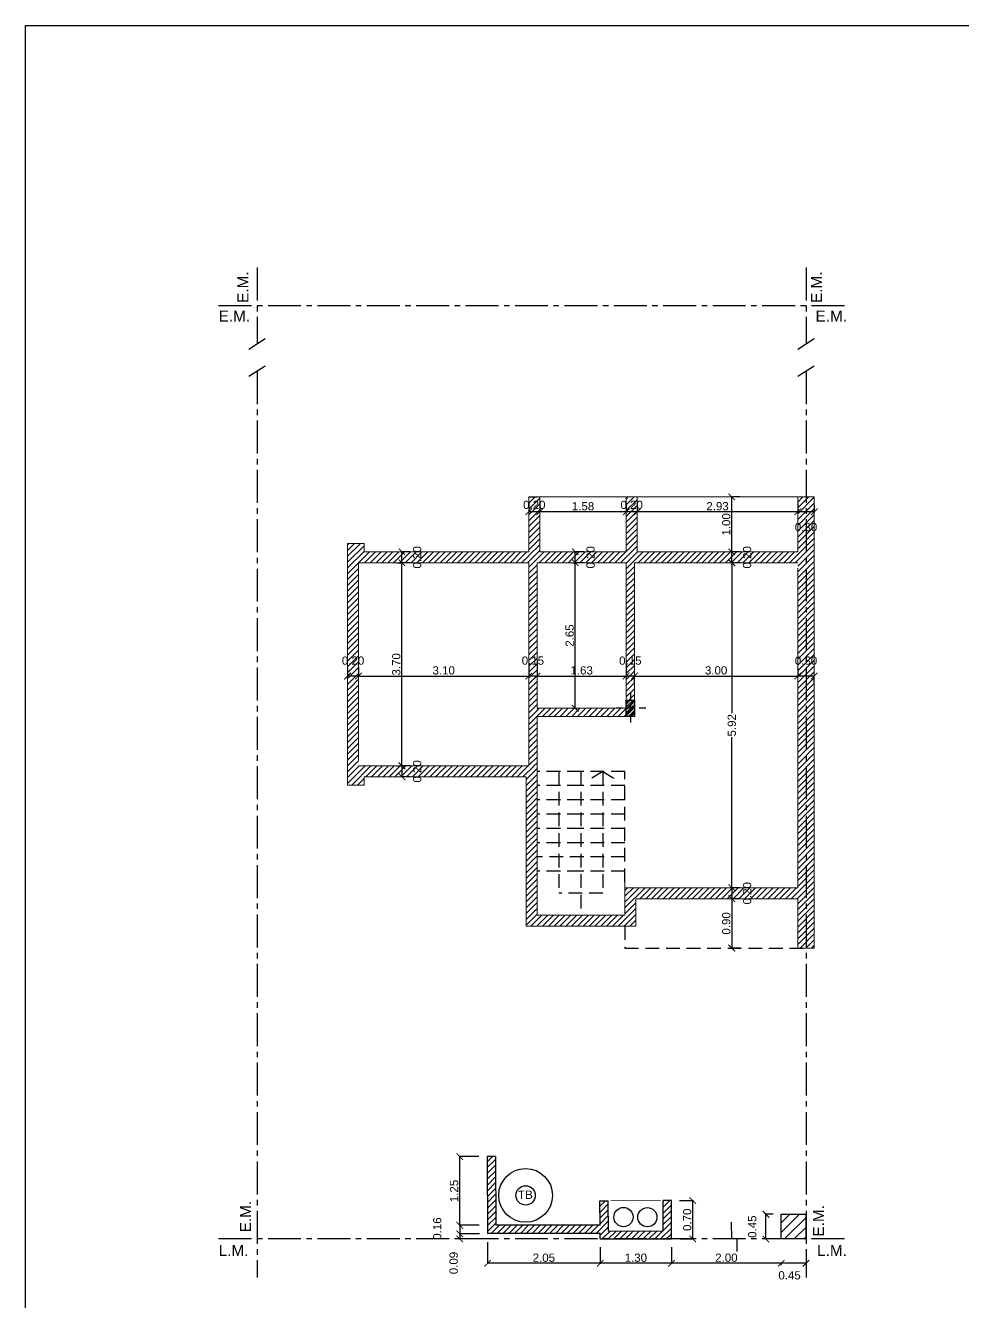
# Model space of a CAD drawing. Header units: millimetres. Extents: x 141 to 475, y -20 to 129.
# Drawn here: x 322.29 to 339.36, y 7.73 to 30.98 of the extents above; entities that cross this region are included whole.
import ezdxf

# ---------------------------------------------------------------- set-up
doc = ezdxf.new("R2010")
doc.units = ezdxf.units.MM
doc.header["$LTSCALE"] = 0.1
doc.header["$MEASUREMENT"] = 0
doc.header["$PDMODE"] = 3
doc.header["$PDSIZE"] = 0.1
for name, pattern in [('ACAD_ISO04W100', [30, 24, -3, 0, -3]), ('ACAD_ISO10W100', [18, 12, -3, 0, -3]), ('RAYITAS', [0.375, 0.25, -0.125]), ('TRAZOS2', [0.375, 0.25, -0.125])]:
    doc.linetypes.add(name, pattern=pattern)
doc.layers.get('DEFPOINTS').update_dxf_attribs({"color": 1})
doc.layers.add('17.Sombras', color=8, linetype='Continuous', lineweight=5)
doc.layers.add('CONT_MURO', color=3, linetype='Continuous', lineweight=0)
for name, color, linetype in [('CONT_COLU', 5, 'Continuous'), ('Cotas', 1, 'Continuous'), ('EJE_COLUM', 4, 'Continuous'), ('EJES', 6, 'Continuous'), ('ELMER', 2, 'Continuous'), ('HATCH', 10, 'Continuous'), ('MURO', 2, 'Continuous'), ('Muros', 7, 'Continuous'), ('muros-pta', 4, 'Continuous'), ('SOMB_COLUM', 1, 'Continuous'), ('Textos', 7, 'Continuous')]:
    doc.layers.add(name, color=color, linetype=linetype)
doc.styles.add('Arial20', font='arial.ttf', dxfattribs={"height": 0.2})
doc.styles.add('Diego', font='arial.ttf')
doc.styles.get("Standard").update_dxf_attribs({"font": 'arial.ttf'})
doc.dimstyles.new('COTA-1-100', dxfattribs={"dimtxt": 0.2, "dimasz": 0.12, "dimexe": 0.012, "dimexo": 0.15, "dimgap": 0.025, "dimtad": 1, "dimzin": 0, "dimdsep": 46, "dimtxsty": 'Arial20', "dimblk1": 'ARCHTICK', "dimblk2": 'ARCHTICK', "dimsah": 1, "dimcen": 0.09, "dimclrd": 256, "dimclre": 256, "dimclrt": 256, "dimazin": 0, "dimtfac": 1, "dimtofl": 0, "dimtmove": 2, "dimatfit": 3, "dimldrblk": 'ARCHTICK', "dimfxl": 1, "dimtolj": 1, "dimtzin": 0, "dimarcsym": 0})

# ---------------------------------------------------------------- blocks, each defined once
blk = doc.blocks.new('_ARCHTICK')
at = {"color": 0, "linetype": 'ByBlock', "const_width": 0.15}
blk.add_lwpolyline([(-0.5, -0.5), (0.5, 0.5)], dxfattribs=at)
blk = doc.blocks.new('*D36')
at = {"layer": 'Cotas', "lineweight": -2, "transparency": 16777216}
for p, q in [((336.509, 8.664), (336.509, 8.417)), ((336.509, 8.429), (336.059, 8.429)), ((336.059, 8.394), (336.059, 8.417))]:
    blk.add_line(p, q, dxfattribs=at)
at = {"layer": 'DEFPOINTS', "color": 0, "transparency": 16777216}
for p in [(336.509, 8.814), (336.059, 8.544), (336.059, 8.429)]:
    blk.add_point(p, dxfattribs=at)
at = {"layer": 'Cotas', "lineweight": -2, "transparency": 16777216, "xscale": 0.12, "yscale": 0.12, "zscale": 0.12, "rotation": 180}
blk.add_blockref('_ARCHTICK', (336.059, 8.429), dxfattribs=at)
at = {"layer": 'Cotas', "lineweight": -2, "transparency": 16777216, "xscale": 0.12, "yscale": 0.12, "zscale": 0.12}
blk.add_blockref('_ARCHTICK', (336.509, 8.429), dxfattribs=at)
at = {"layer": 'Cotas', "color": 2, "transparency": 16777216, "insert": (336.209, 8.209), "char_height": 0.15, "attachment_point": 5}
blk.add_mtext('\\A1;0.45', dxfattribs=at)
blk = doc.blocks.new('*D37')
at = {"layer": 'Cotas', "lineweight": -2, "transparency": 16777216}
for p, q in [((334.059, 8.722), (334.059, 8.417)), ((336.059, 8.429), (334.059, 8.429)), ((336.059, 8.394), (336.059, 8.417))]:
    blk.add_line(p, q, dxfattribs=at)
at = {"layer": 'DEFPOINTS', "color": 0, "transparency": 16777216}
for p in [(334.059, 8.872), (334.059, 8.429), (336.059, 8.544)]:
    blk.add_point(p, dxfattribs=at)
at = {"layer": 'Cotas', "lineweight": -2, "transparency": 16777216, "xscale": 0.12, "yscale": 0.12, "zscale": 0.12, "rotation": 180}
blk.add_blockref('_ARCHTICK', (334.059, 8.429), dxfattribs=at)
at = {"layer": 'Cotas', "lineweight": -2, "transparency": 16777216, "xscale": 0.12, "yscale": 0.12, "zscale": 0.12}
blk.add_blockref('_ARCHTICK', (336.059, 8.429), dxfattribs=at)
at = {"layer": 'Cotas', "color": 2, "transparency": 16777216, "insert": (335.059, 8.53), "char_height": 0.15, "attachment_point": 5}
blk.add_mtext('\\A1;2.00', dxfattribs=at)
blk = doc.blocks.new('*D44')
at = {"layer": 'Cotas', "lineweight": -2, "transparency": 16777216}
for p, q in [((335.909, 9.322), (335.767, 9.322)), ((335.779, 8.872), (335.779, 9.322)), ((335.909, 8.872), (335.767, 8.872))]:
    blk.add_line(p, q, dxfattribs=at)
at = {"layer": 'DEFPOINTS', "color": 0, "transparency": 16777216}
for p in [(335.779, 9.322), (336.059, 9.322), (336.059, 8.872)]:
    blk.add_point(p, dxfattribs=at)
at = {"layer": 'Cotas', "lineweight": -2, "transparency": 16777216, "xscale": 0.12, "yscale": 0.12, "zscale": 0.12}
for p, rotation in [((335.779, 9.322), 90), ((335.779, 8.872), 270)]:
    blk.add_blockref('_ARCHTICK', p, dxfattribs=dict(at, rotation=rotation))
at = {"layer": 'Cotas', "color": 2, "transparency": 16777216, "insert": (335.53, 9.097), "char_height": 0.15, "attachment_point": 5, "rotation": 90}
blk.add_mtext('\\A1;0.45', dxfattribs=at)
blk = doc.blocks.new('*D38')
at = {"layer": 'Cotas', "lineweight": -2, "transparency": 16777216}
for p, q in [((330.552, 10.372), (330.189, 10.372)), ((330.201, 9.121), (330.201, 10.372)), ((330.558, 9.121), (330.189, 9.121))]:
    blk.add_line(p, q, dxfattribs=at)
at = {"layer": 'DEFPOINTS', "color": 0, "transparency": 16777216}
for p in [(330.201, 10.372), (330.702, 10.372), (330.708, 9.121)]:
    blk.add_point(p, dxfattribs=at)
at = {"layer": 'Cotas', "lineweight": -2, "transparency": 16777216, "xscale": 0.12, "yscale": 0.12, "zscale": 0.12}
for p, rotation in [((330.201, 10.372), 90), ((330.201, 9.121), 270)]:
    blk.add_blockref('_ARCHTICK', p, dxfattribs=dict(at, rotation=rotation))
at = {"layer": 'Cotas', "color": 2, "transparency": 16777216, "insert": (330.099, 9.747), "char_height": 0.15, "attachment_point": 5, "rotation": 90}
blk.add_mtext('\\A1;1.25', dxfattribs=at)
blk = doc.blocks.new('*D33')
at = {"layer": 'Cotas', "lineweight": -2, "transparency": 16777216}
for p, q in [((335.309, 21.192), (335.145, 21.192)), ((335.157, 21.192), (335.157, 18.451)), ((335.157, 15.272), (335.157, 18.013)), ((335.28, 15.272), (335.145, 15.272))]:
    blk.add_line(p, q, dxfattribs=at)
at = {"layer": 'DEFPOINTS', "color": 0, "transparency": 16777216}
for p in [(335.459, 21.192), (335.157, 15.272), (335.43, 15.272)]:
    blk.add_point(p, dxfattribs=at)
at = {"layer": 'Cotas', "lineweight": -2, "transparency": 16777216, "xscale": 0.12, "yscale": 0.12, "zscale": 0.12}
for p, rotation in [((335.157, 21.192), 90), ((335.157, 15.272), 270)]:
    blk.add_blockref('_ARCHTICK', p, dxfattribs=dict(at, rotation=rotation))
at = {"layer": 'Cotas', "color": 2, "transparency": 16777216, "insert": (335.157, 18.232), "char_height": 0.15, "attachment_point": 5, "rotation": 90}
blk.add_mtext('\\A1;5.92', dxfattribs=at)
blk = doc.blocks.new('*D34')
at = {"layer": 'Cotas', "lineweight": -2, "transparency": 16777216}
for p, q in [((333.384, 19.135), (333.384, 19.117)), ((333.384, 19.129), (336.359, 19.129)), ((336.359, 19.104), (336.359, 19.117))]:
    blk.add_line(p, q, dxfattribs=at)
at = {"layer": 'DEFPOINTS', "color": 0, "transparency": 16777216}
for p in [(333.384, 19.285), (336.359, 19.254), (336.359, 19.129)]:
    blk.add_point(p, dxfattribs=at)
at = {"layer": 'Cotas', "lineweight": -2, "transparency": 16777216, "xscale": 0.12, "yscale": 0.12, "zscale": 0.12, "rotation": 180}
blk.add_blockref('_ARCHTICK', (333.384, 19.129), dxfattribs=at)
at = {"layer": 'Cotas', "lineweight": -2, "transparency": 16777216, "xscale": 0.12, "yscale": 0.12, "zscale": 0.12}
blk.add_blockref('_ARCHTICK', (336.359, 19.129), dxfattribs=at)
at = {"layer": 'Cotas', "color": 2, "transparency": 16777216, "insert": (334.872, 19.231), "char_height": 0.15, "attachment_point": 5}
blk.add_mtext('\\A1;3.00', dxfattribs=at)
blk = doc.blocks.new('*D35')
at = {"layer": 'Cotas', "lineweight": -2, "transparency": 16777216}
for p, q in [((331.459, 19.361), (331.459, 19.117)), ((328.359, 19.292), (328.359, 19.117)), ((328.359, 19.129), (331.459, 19.129))]:
    blk.add_line(p, q, dxfattribs=at)
at = {"layer": 'DEFPOINTS', "color": 0, "transparency": 16777216}
for p in [(328.359, 19.442), (331.459, 19.511), (331.459, 19.129)]:
    blk.add_point(p, dxfattribs=at)
at = {"layer": 'Cotas', "lineweight": -2, "transparency": 16777216, "xscale": 0.12, "yscale": 0.12, "zscale": 0.12, "rotation": 180}
blk.add_blockref('_ARCHTICK', (328.359, 19.129), dxfattribs=at)
at = {"layer": 'Cotas', "lineweight": -2, "transparency": 16777216, "xscale": 0.12, "yscale": 0.12, "zscale": 0.12}
blk.add_blockref('_ARCHTICK', (331.459, 19.129), dxfattribs=at)
at = {"layer": 'Cotas', "color": 2, "transparency": 16777216, "insert": (329.909, 19.231), "char_height": 0.15, "attachment_point": 5}
blk.add_mtext('\\A1;3.10', dxfattribs=at)
blk = doc.blocks.new('*D45')
at = {"layer": 'Cotas', "lineweight": -2, "transparency": 16777216}
for p, q in [((332.759, 8.722), (332.759, 8.417)), ((334.059, 8.722), (334.059, 8.417)), ((334.059, 8.429), (332.759, 8.429))]:
    blk.add_line(p, q, dxfattribs=at)
at = {"layer": 'DEFPOINTS', "color": 0, "transparency": 16777216}
for p in [(332.759, 8.872), (334.059, 8.872), (332.759, 8.429)]:
    blk.add_point(p, dxfattribs=at)
at = {"layer": 'Cotas', "lineweight": -2, "transparency": 16777216, "xscale": 0.12, "yscale": 0.12, "zscale": 0.12, "rotation": 180}
blk.add_blockref('_ARCHTICK', (332.759, 8.429), dxfattribs=at)
at = {"layer": 'Cotas', "lineweight": -2, "transparency": 16777216, "xscale": 0.12, "yscale": 0.12, "zscale": 0.12}
blk.add_blockref('_ARCHTICK', (334.059, 8.429), dxfattribs=at)
at = {"layer": 'Cotas', "color": 2, "transparency": 16777216, "insert": (333.409, 8.53), "char_height": 0.15, "attachment_point": 5}
blk.add_mtext('\\A1;1.30', dxfattribs=at)
blk = doc.blocks.new('*D46')
at = {"layer": 'Cotas', "lineweight": -2, "transparency": 16777216}
for p, q in [((330.709, 8.813), (330.709, 8.417)), ((332.759, 8.722), (332.759, 8.417)), ((332.759, 8.429), (330.709, 8.429))]:
    blk.add_line(p, q, dxfattribs=at)
at = {"layer": 'DEFPOINTS', "color": 0, "transparency": 16777216}
for p in [(330.709, 8.963), (332.759, 8.872), (330.709, 8.429)]:
    blk.add_point(p, dxfattribs=at)
at = {"layer": 'Cotas', "lineweight": -2, "transparency": 16777216, "xscale": 0.12, "yscale": 0.12, "zscale": 0.12, "rotation": 180}
blk.add_blockref('_ARCHTICK', (330.709, 8.429), dxfattribs=at)
at = {"layer": 'Cotas', "lineweight": -2, "transparency": 16777216, "xscale": 0.12, "yscale": 0.12, "zscale": 0.12}
blk.add_blockref('_ARCHTICK', (332.759, 8.429), dxfattribs=at)
at = {"layer": 'Cotas', "color": 2, "transparency": 16777216, "insert": (331.734, 8.53), "char_height": 0.15, "attachment_point": 5}
blk.add_mtext('\\A1;2.05', dxfattribs=at)
blk = doc.blocks.new('*D47')
at = {"layer": 'Cotas', "lineweight": -2, "transparency": 16777216}
for p, q in [((334.206, 9.572), (334.458, 9.572)), ((334.446, 8.872), (334.446, 9.572)), ((334.209, 8.872), (334.458, 8.872))]:
    blk.add_line(p, q, dxfattribs=at)
at = {"layer": 'DEFPOINTS', "color": 0, "transparency": 16777216}
for p in [(334.056, 9.572), (334.446, 9.572), (334.059, 8.872)]:
    blk.add_point(p, dxfattribs=at)
at = {"layer": 'Cotas', "lineweight": -2, "transparency": 16777216, "xscale": 0.12, "yscale": 0.12, "zscale": 0.12}
for p, rotation in [((334.446, 9.572), 90), ((334.446, 8.872), 270)]:
    blk.add_blockref('_ARCHTICK', p, dxfattribs=dict(at, rotation=rotation))
at = {"layer": 'Cotas', "color": 2, "transparency": 16777216, "insert": (334.345, 9.222), "char_height": 0.15, "attachment_point": 5, "rotation": 90}
blk.add_mtext('\\A1;0.70', dxfattribs=at)
blk = doc.blocks.new('*D48')
at = {"layer": 'Cotas', "lineweight": -2, "transparency": 16777216}
for p, q in [((330.558, 9.121), (330.189, 9.121)), ((330.201, 9.121), (330.201, 8.963)), ((330.559, 8.963), (330.189, 8.963))]:
    blk.add_line(p, q, dxfattribs=at)
at = {"layer": 'DEFPOINTS', "color": 0, "transparency": 16777216}
for p in [(330.708, 9.121), (330.201, 8.963), (330.709, 8.963)]:
    blk.add_point(p, dxfattribs=at)
at = {"layer": 'Cotas', "lineweight": -2, "transparency": 16777216, "xscale": 0.12, "yscale": 0.12, "zscale": 0.12}
for p, rotation in [((330.201, 9.121), 90), ((330.201, 8.963), 270)]:
    blk.add_blockref('_ARCHTICK', p, dxfattribs=dict(at, rotation=rotation))
at = {"layer": 'Cotas', "color": 2, "transparency": 16777216, "insert": (329.792, 9.062), "char_height": 0.15, "attachment_point": 5, "rotation": 90}
blk.add_mtext('\\A1;0.16', dxfattribs=at)
blk = doc.blocks.new('*D49')
at = {"layer": 'Cotas', "lineweight": -2, "transparency": 16777216}
for p, q in [((330.559, 8.963), (330.189, 8.963)), ((330.557, 8.872), (330.189, 8.872)), ((330.201, 8.963), (330.201, 8.872))]:
    blk.add_line(p, q, dxfattribs=at)
at = {"layer": 'DEFPOINTS', "color": 0, "transparency": 16777216}
for p in [(330.201, 8.872), (330.707, 8.872), (330.709, 8.963)]:
    blk.add_point(p, dxfattribs=at)
at = {"layer": 'Cotas', "lineweight": -2, "transparency": 16777216, "xscale": 0.12, "yscale": 0.12, "zscale": 0.12}
for p, rotation in [((330.201, 8.963), 90), ((330.201, 8.872), 270)]:
    blk.add_blockref('_ARCHTICK', p, dxfattribs=dict(at, rotation=rotation))
at = {"layer": 'Cotas', "color": 2, "transparency": 16777216, "insert": (330.091, 8.434), "char_height": 0.15, "attachment_point": 5, "rotation": 90}
blk.add_mtext('\\A1;0.09', dxfattribs=at)
blk = doc.blocks.new('*D147')
at = {"layer": 'Cotas', "lineweight": -2, "transparency": 16777216}
for p, q in [((329.055, 21.192), (329.136, 21.192)), ((329.148, 17.492), (329.148, 21.192)), ((329.055, 17.492), (329.136, 17.492))]:
    blk.add_line(p, q, dxfattribs=at)
at = {"layer": 'DEFPOINTS', "color": 0, "transparency": 16777216}
for p in [(329.148, 21.192), (329.205, 21.192), (329.205, 17.492)]:
    blk.add_point(p, dxfattribs=at)
at = {"layer": 'Cotas', "lineweight": -2, "transparency": 16777216, "xscale": 0.12, "yscale": 0.12, "zscale": 0.12}
for p, rotation in [((329.148, 21.192), 90), ((329.148, 17.492), 270)]:
    blk.add_blockref('_ARCHTICK', p, dxfattribs=dict(at, rotation=rotation))
at = {"layer": 'Cotas', "color": 2, "transparency": 16777216, "insert": (329.046, 19.342), "char_height": 0.15, "attachment_point": 5, "rotation": 90}
blk.add_mtext('\\A1;3.70', dxfattribs=at)
blk = doc.blocks.new('*D148')
at = {"layer": 'Cotas', "lineweight": -2, "transparency": 16777216}
for p, q in [((331.609, 19.41), (331.609, 19.117)), ((333.234, 19.41), (333.234, 19.117)), ((331.609, 19.129), (333.234, 19.129))]:
    blk.add_line(p, q, dxfattribs=at)
at = {"layer": 'DEFPOINTS', "color": 0, "transparency": 16777216}
for p in [(331.609, 19.56), (333.234, 19.56), (333.234, 19.129)]:
    blk.add_point(p, dxfattribs=at)
at = {"layer": 'Cotas', "lineweight": -2, "transparency": 16777216, "xscale": 0.12, "yscale": 0.12, "zscale": 0.12, "rotation": 180}
blk.add_blockref('_ARCHTICK', (331.609, 19.129), dxfattribs=at)
at = {"layer": 'Cotas', "lineweight": -2, "transparency": 16777216, "xscale": 0.12, "yscale": 0.12, "zscale": 0.12}
blk.add_blockref('_ARCHTICK', (333.234, 19.129), dxfattribs=at)
at = {"layer": 'Cotas', "color": 2, "transparency": 16777216, "insert": (332.422, 19.231), "char_height": 0.15, "attachment_point": 5}
blk.add_mtext('\\A1;1.63', dxfattribs=at)
blk = doc.blocks.new('*D149')
at = {"layer": 'Cotas', "lineweight": -2, "transparency": 16777216}
for p, q in [((332.259, 21.192), (332.293, 21.192)), ((332.305, 18.542), (332.305, 21.192)), ((332.259, 18.542), (332.293, 18.542))]:
    blk.add_line(p, q, dxfattribs=at)
at = {"layer": 'DEFPOINTS', "color": 0, "transparency": 16777216}
for p in [(332.305, 21.192), (332.409, 21.192), (332.409, 18.542)]:
    blk.add_point(p, dxfattribs=at)
at = {"layer": 'Cotas', "lineweight": -2, "transparency": 16777216, "xscale": 0.12, "yscale": 0.12, "zscale": 0.12}
for p, rotation in [((332.305, 21.192), 90), ((332.305, 18.542), 270)]:
    blk.add_blockref('_ARCHTICK', p, dxfattribs=dict(at, rotation=rotation))
at = {"layer": 'Cotas', "color": 2, "transparency": 16777216, "insert": (332.204, 19.867), "char_height": 0.15, "attachment_point": 5, "rotation": 90}
blk.add_mtext('\\A1;2.65', dxfattribs=at)
blk = doc.blocks.new('*D150')
at = {"layer": 'Cotas', "lineweight": -2, "transparency": 16777216}
for p, q in [((335.157, 21.192), (335.157, 21.392)), ((335.307, 21.392), (335.169, 21.392)), ((335.307, 21.192), (335.169, 21.192))]:
    blk.add_line(p, q, dxfattribs=at)
at = {"layer": 'DEFPOINTS', "color": 0, "transparency": 16777216}
for p in [(335.157, 21.392), (335.157, 21.392), (335.157, 21.192)]:
    blk.add_point(p, dxfattribs=at)
at = {"layer": 'Cotas', "lineweight": -2, "transparency": 16777216, "xscale": 0.12, "yscale": 0.12, "zscale": 0.12}
for p, rotation in [((335.157, 21.392), 90), ((335.157, 21.192), 270)]:
    blk.add_blockref('_ARCHTICK', p, dxfattribs=dict(at, rotation=rotation))
at = {"layer": 'Cotas', "color": 2, "transparency": 16777216, "insert": (335.437, 21.292), "char_height": 0.15, "attachment_point": 5, "rotation": 90}
blk.add_mtext('\\A1;0.20', dxfattribs=at)
blk = doc.blocks.new('*D151')
at = {"layer": 'Cotas', "lineweight": -2, "transparency": 16777216}
for p, q in [((335.157, 21.392), (335.157, 22.392)), ((335.307, 22.392), (335.169, 22.392)), ((335.307, 21.392), (335.169, 21.392))]:
    blk.add_line(p, q, dxfattribs=at)
at = {"layer": 'DEFPOINTS', "color": 0, "transparency": 16777216}
for p in [(335.157, 22.392), (335.157, 22.392), (335.157, 21.392)]:
    blk.add_point(p, dxfattribs=at)
at = {"layer": 'Cotas', "lineweight": -2, "transparency": 16777216, "xscale": 0.12, "yscale": 0.12, "zscale": 0.12}
for p, rotation in [((335.157, 22.392), 90), ((335.157, 21.392), 270)]:
    blk.add_blockref('_ARCHTICK', p, dxfattribs=dict(at, rotation=rotation))
at = {"layer": 'Cotas', "color": 2, "transparency": 16777216, "insert": (335.056, 21.892), "char_height": 0.15, "attachment_point": 5, "rotation": 90}
blk.add_mtext('\\A1;1.00', dxfattribs=at)
blk = doc.blocks.new('*D152')
at = {"layer": 'Cotas', "lineweight": -2, "transparency": 16777216}
for p, q in [((332.305, 21.192), (332.305, 21.392)), ((332.455, 21.392), (332.317, 21.392)), ((332.455, 21.192), (332.317, 21.192))]:
    blk.add_line(p, q, dxfattribs=at)
at = {"layer": 'DEFPOINTS', "color": 0, "transparency": 16777216}
for p in [(332.305, 21.392), (332.305, 21.392), (332.305, 21.192)]:
    blk.add_point(p, dxfattribs=at)
at = {"layer": 'Cotas', "lineweight": -2, "transparency": 16777216, "xscale": 0.12, "yscale": 0.12, "zscale": 0.12}
for p, rotation in [((332.305, 21.392), 90), ((332.305, 21.192), 270)]:
    blk.add_blockref('_ARCHTICK', p, dxfattribs=dict(at, rotation=rotation))
at = {"layer": 'Cotas', "color": 2, "transparency": 16777216, "insert": (332.585, 21.292), "char_height": 0.15, "attachment_point": 5, "rotation": 90}
blk.add_mtext('\\A1;0.20', dxfattribs=at)
blk = doc.blocks.new('*D153')
at = {"layer": 'Cotas', "lineweight": -2, "transparency": 16777216}
for p, q in [((336.359, 22.242), (336.359, 22.109)), ((336.659, 22.121), (336.359, 22.121)), ((336.659, 22.242), (336.659, 22.109))]:
    blk.add_line(p, q, dxfattribs=at)
at = {"layer": 'DEFPOINTS', "color": 0, "transparency": 16777216}
for p in [(336.359, 22.392), (336.659, 22.392), (336.359, 22.121)]:
    blk.add_point(p, dxfattribs=at)
at = {"layer": 'Cotas', "lineweight": -2, "transparency": 16777216, "xscale": 0.12, "yscale": 0.12, "zscale": 0.12, "rotation": 180}
blk.add_blockref('_ARCHTICK', (336.359, 22.121), dxfattribs=at)
at = {"layer": 'Cotas', "lineweight": -2, "transparency": 16777216, "xscale": 0.12, "yscale": 0.12, "zscale": 0.12}
blk.add_blockref('_ARCHTICK', (336.659, 22.121), dxfattribs=at)
at = {"layer": 'Cotas', "color": 2, "transparency": 16777216, "insert": (336.509, 21.841), "char_height": 0.15, "attachment_point": 5}
blk.add_mtext('\\A1;0.30', dxfattribs=at)
blk = doc.blocks.new('*D155')
at = {"layer": 'Cotas', "lineweight": -2, "transparency": 16777216}
for p, q in [((331.459, 22.271), (331.459, 22.133)), ((331.659, 22.121), (331.459, 22.121)), ((331.659, 22.271), (331.659, 22.133))]:
    blk.add_line(p, q, dxfattribs=at)
at = {"layer": 'DEFPOINTS', "color": 0, "transparency": 16777216}
for p in [(331.459, 22.121), (331.459, 22.121), (331.659, 22.121)]:
    blk.add_point(p, dxfattribs=at)
at = {"layer": 'Cotas', "lineweight": -2, "transparency": 16777216, "xscale": 0.12, "yscale": 0.12, "zscale": 0.12, "rotation": 180}
blk.add_blockref('_ARCHTICK', (331.459, 22.121), dxfattribs=at)
at = {"layer": 'Cotas', "lineweight": -2, "transparency": 16777216, "xscale": 0.12, "yscale": 0.12, "zscale": 0.12}
blk.add_blockref('_ARCHTICK', (331.659, 22.121), dxfattribs=at)
at = {"layer": 'Cotas', "color": 2, "transparency": 16777216, "insert": (331.559, 22.247), "char_height": 0.15, "attachment_point": 5}
blk.add_mtext('\\A1;0.20', dxfattribs=at)
blk = doc.blocks.new('*D156')
at = {"layer": 'Cotas', "lineweight": -2, "transparency": 16777216}
for p, q in [((335.157, 15.272), (335.157, 15.072)), ((335.307, 15.272), (335.169, 15.272)), ((335.307, 15.072), (335.169, 15.072))]:
    blk.add_line(p, q, dxfattribs=at)
at = {"layer": 'DEFPOINTS', "color": 0, "transparency": 16777216}
for p in [(335.157, 15.272), (335.157, 15.072), (335.157, 15.072)]:
    blk.add_point(p, dxfattribs=at)
at = {"layer": 'Cotas', "lineweight": -2, "transparency": 16777216, "xscale": 0.12, "yscale": 0.12, "zscale": 0.12}
for p, rotation in [((335.157, 15.272), 90), ((335.157, 15.072), 270)]:
    blk.add_blockref('_ARCHTICK', p, dxfattribs=dict(at, rotation=rotation))
at = {"layer": 'Cotas', "color": 2, "transparency": 16777216, "insert": (335.437, 15.172), "char_height": 0.15, "attachment_point": 5, "rotation": 90}
blk.add_mtext('\\A1;0.20', dxfattribs=at)
blk = doc.blocks.new('*D157')
at = {"layer": 'Cotas', "lineweight": -2, "transparency": 16777216}
for p, q in [((335.157, 15.072), (335.157, 14.172)), ((335.307, 15.072), (335.169, 15.072)), ((335.307, 14.172), (335.169, 14.172))]:
    blk.add_line(p, q, dxfattribs=at)
at = {"layer": 'DEFPOINTS', "color": 0, "transparency": 16777216}
for p in [(335.157, 15.072), (335.157, 14.172), (335.157, 14.172)]:
    blk.add_point(p, dxfattribs=at)
at = {"layer": 'Cotas', "lineweight": -2, "transparency": 16777216, "xscale": 0.12, "yscale": 0.12, "zscale": 0.12}
for p, rotation in [((335.157, 15.072), 90), ((335.157, 14.172), 270)]:
    blk.add_blockref('_ARCHTICK', p, dxfattribs=dict(at, rotation=rotation))
at = {"layer": 'Cotas', "color": 2, "transparency": 16777216, "insert": (335.056, 14.622), "char_height": 0.15, "attachment_point": 5, "rotation": 90}
blk.add_mtext('\\A1;0.90', dxfattribs=at)
blk = doc.blocks.new('*D158')
at = {"layer": 'Cotas', "lineweight": -2, "transparency": 16777216}
for p, q in [((336.359, 19.279), (336.359, 19.141)), ((336.659, 19.129), (336.359, 19.129)), ((336.659, 18.979), (336.659, 19.117))]:
    blk.add_line(p, q, dxfattribs=at)
at = {"layer": 'DEFPOINTS', "color": 0, "transparency": 16777216}
for p in [(336.359, 19.129), (336.359, 19.129), (336.659, 19.129)]:
    blk.add_point(p, dxfattribs=at)
at = {"layer": 'Cotas', "lineweight": -2, "transparency": 16777216, "xscale": 0.12, "yscale": 0.12, "zscale": 0.12, "rotation": 180}
blk.add_blockref('_ARCHTICK', (336.359, 19.129), dxfattribs=at)
at = {"layer": 'Cotas', "lineweight": -2, "transparency": 16777216, "xscale": 0.12, "yscale": 0.12, "zscale": 0.12}
blk.add_blockref('_ARCHTICK', (336.659, 19.129), dxfattribs=at)
at = {"layer": 'Cotas', "color": 2, "transparency": 16777216, "insert": (336.509, 19.409), "char_height": 0.15, "attachment_point": 5}
blk.add_mtext('\\A1;0.30', dxfattribs=at)
blk = doc.blocks.new('*D159')
at = {"layer": 'Cotas', "lineweight": -2, "transparency": 16777216}
for p, q in [((333.234, 19.279), (333.234, 19.141)), ((333.384, 19.129), (333.234, 19.129)), ((333.384, 18.979), (333.384, 19.117))]:
    blk.add_line(p, q, dxfattribs=at)
at = {"layer": 'DEFPOINTS', "color": 0, "transparency": 16777216}
for p in [(333.234, 19.129), (333.234, 19.129), (333.384, 19.129)]:
    blk.add_point(p, dxfattribs=at)
at = {"layer": 'Cotas', "lineweight": -2, "transparency": 16777216, "xscale": 0.12, "yscale": 0.12, "zscale": 0.12, "rotation": 180}
blk.add_blockref('_ARCHTICK', (333.234, 19.129), dxfattribs=at)
at = {"layer": 'Cotas', "lineweight": -2, "transparency": 16777216, "xscale": 0.12, "yscale": 0.12, "zscale": 0.12}
blk.add_blockref('_ARCHTICK', (333.384, 19.129), dxfattribs=at)
at = {"layer": 'Cotas', "color": 2, "transparency": 16777216, "insert": (333.309, 19.409), "char_height": 0.15, "attachment_point": 5}
blk.add_mtext('\\A1;0.15', dxfattribs=at)
blk = doc.blocks.new('*D160')
at = {"layer": 'Cotas', "lineweight": -2, "transparency": 16777216}
for p, q in [((331.459, 19.279), (331.459, 19.141)), ((331.609, 19.129), (331.459, 19.129)), ((331.609, 19.279), (331.609, 19.141))]:
    blk.add_line(p, q, dxfattribs=at)
at = {"layer": 'DEFPOINTS', "color": 0, "transparency": 16777216}
for p in [(331.459, 19.129), (331.459, 19.129), (331.609, 19.129)]:
    blk.add_point(p, dxfattribs=at)
at = {"layer": 'Cotas', "lineweight": -2, "transparency": 16777216, "xscale": 0.12, "yscale": 0.12, "zscale": 0.12, "rotation": 180}
blk.add_blockref('_ARCHTICK', (331.459, 19.129), dxfattribs=at)
at = {"layer": 'Cotas', "lineweight": -2, "transparency": 16777216, "xscale": 0.12, "yscale": 0.12, "zscale": 0.12}
blk.add_blockref('_ARCHTICK', (331.609, 19.129), dxfattribs=at)
at = {"layer": 'Cotas', "color": 2, "transparency": 16777216, "insert": (331.534, 19.409), "char_height": 0.15, "attachment_point": 5}
blk.add_mtext('\\A1;0.15', dxfattribs=at)
blk = doc.blocks.new('*D161')
at = {"layer": 'Cotas', "lineweight": -2, "transparency": 16777216}
for p, q in [((328.159, 19.279), (328.159, 19.141)), ((328.359, 19.129), (328.159, 19.129)), ((328.359, 19.279), (328.359, 19.141))]:
    blk.add_line(p, q, dxfattribs=at)
at = {"layer": 'DEFPOINTS', "color": 0, "transparency": 16777216}
for p in [(328.159, 19.129), (328.159, 19.129), (328.359, 19.129)]:
    blk.add_point(p, dxfattribs=at)
at = {"layer": 'Cotas', "lineweight": -2, "transparency": 16777216, "xscale": 0.12, "yscale": 0.12, "zscale": 0.12, "rotation": 180}
blk.add_blockref('_ARCHTICK', (328.159, 19.129), dxfattribs=at)
at = {"layer": 'Cotas', "lineweight": -2, "transparency": 16777216, "xscale": 0.12, "yscale": 0.12, "zscale": 0.12}
blk.add_blockref('_ARCHTICK', (328.359, 19.129), dxfattribs=at)
at = {"layer": 'Cotas', "color": 2, "transparency": 16777216, "insert": (328.259, 19.409), "char_height": 0.15, "attachment_point": 5}
blk.add_mtext('\\A1;0.20', dxfattribs=at)
blk = doc.blocks.new('*D162')
at = {"layer": 'Cotas', "lineweight": -2, "transparency": 16777216}
for p, q in [((329.148, 21.192), (329.148, 21.392)), ((329.298, 21.392), (329.16, 21.392)), ((329.298, 21.192), (329.16, 21.192))]:
    blk.add_line(p, q, dxfattribs=at)
at = {"layer": 'DEFPOINTS', "color": 0, "transparency": 16777216}
for p in [(329.148, 21.392), (329.148, 21.392), (329.148, 21.192)]:
    blk.add_point(p, dxfattribs=at)
at = {"layer": 'Cotas', "lineweight": -2, "transparency": 16777216, "xscale": 0.12, "yscale": 0.12, "zscale": 0.12}
for p, rotation in [((329.148, 21.392), 90), ((329.148, 21.192), 270)]:
    blk.add_blockref('_ARCHTICK', p, dxfattribs=dict(at, rotation=rotation))
at = {"layer": 'Cotas', "color": 2, "transparency": 16777216, "insert": (329.427, 21.292), "char_height": 0.15, "attachment_point": 5, "rotation": 90}
blk.add_mtext('\\A1;0.20', dxfattribs=at)
blk = doc.blocks.new('*D163')
at = {"layer": 'Cotas', "lineweight": -2, "transparency": 16777216}
for p, q in [((329.148, 17.492), (329.148, 17.292)), ((329.298, 17.492), (329.16, 17.492)), ((329.298, 17.292), (329.16, 17.292))]:
    blk.add_line(p, q, dxfattribs=at)
at = {"layer": 'DEFPOINTS', "color": 0, "transparency": 16777216}
for p in [(329.148, 17.492), (329.148, 17.292), (329.148, 17.292)]:
    blk.add_point(p, dxfattribs=at)
at = {"layer": 'Cotas', "lineweight": -2, "transparency": 16777216, "xscale": 0.12, "yscale": 0.12, "zscale": 0.12}
for p, rotation in [((329.148, 17.492), 90), ((329.148, 17.292), 270)]:
    blk.add_blockref('_ARCHTICK', p, dxfattribs=dict(at, rotation=rotation))
at = {"layer": 'Cotas', "color": 2, "transparency": 16777216, "insert": (329.427, 17.392), "char_height": 0.15, "attachment_point": 5, "rotation": 90}
blk.add_mtext('\\A1;0.20', dxfattribs=at)
blk = doc.blocks.new('*D527')
at = {"layer": 'Cotas', "lineweight": -2, "transparency": 16777216}
for p, q in [((333.434, 22.271), (333.434, 22.133)), ((336.359, 22.121), (333.434, 22.121)), ((336.359, 22.271), (336.359, 22.133))]:
    blk.add_line(p, q, dxfattribs=at)
at = {"layer": 'DEFPOINTS', "color": 0, "transparency": 16777216}
for p in [(333.434, 22.121), (333.434, 22.121), (336.359, 22.121)]:
    blk.add_point(p, dxfattribs=at)
at = {"layer": 'Cotas', "lineweight": -2, "transparency": 16777216, "xscale": 0.12, "yscale": 0.12, "zscale": 0.12, "rotation": 180}
blk.add_blockref('_ARCHTICK', (333.434, 22.121), dxfattribs=at)
at = {"layer": 'Cotas', "lineweight": -2, "transparency": 16777216, "xscale": 0.12, "yscale": 0.12, "zscale": 0.12}
blk.add_blockref('_ARCHTICK', (336.359, 22.121), dxfattribs=at)
at = {"layer": 'Cotas', "color": 2, "transparency": 16777216, "insert": (334.897, 22.222), "char_height": 0.15, "attachment_point": 5}
blk.add_mtext('\\A1;2.93', dxfattribs=at)
blk = doc.blocks.new('*D528')
at = {"layer": 'Cotas', "lineweight": -2, "transparency": 16777216}
for p, q in [((333.234, 22.271), (333.234, 22.133)), ((333.434, 22.121), (333.234, 22.121)), ((333.434, 22.271), (333.434, 22.133))]:
    blk.add_line(p, q, dxfattribs=at)
at = {"layer": 'DEFPOINTS', "color": 0, "transparency": 16777216}
for p in [(333.234, 22.121), (333.234, 22.121), (333.434, 22.121)]:
    blk.add_point(p, dxfattribs=at)
at = {"layer": 'Cotas', "lineweight": -2, "transparency": 16777216, "xscale": 0.12, "yscale": 0.12, "zscale": 0.12, "rotation": 180}
blk.add_blockref('_ARCHTICK', (333.234, 22.121), dxfattribs=at)
at = {"layer": 'Cotas', "lineweight": -2, "transparency": 16777216, "xscale": 0.12, "yscale": 0.12, "zscale": 0.12}
blk.add_blockref('_ARCHTICK', (333.434, 22.121), dxfattribs=at)
at = {"layer": 'Cotas', "color": 2, "transparency": 16777216, "insert": (333.334, 22.247), "char_height": 0.15, "attachment_point": 5}
blk.add_mtext('\\A1;0.20', dxfattribs=at)
blk = doc.blocks.new('*D529')
at = {"layer": 'Cotas', "lineweight": -2, "transparency": 16777216}
for p, q in [((331.659, 22.259), (331.659, 22.133)), ((333.234, 22.121), (331.659, 22.121)), ((333.234, 22.271), (333.234, 22.133))]:
    blk.add_line(p, q, dxfattribs=at)
at = {"layer": 'DEFPOINTS', "color": 0, "transparency": 16777216}
for p in [(331.659, 22.121), (331.659, 22.109), (333.234, 22.121)]:
    blk.add_point(p, dxfattribs=at)
at = {"layer": 'Cotas', "lineweight": -2, "transparency": 16777216, "xscale": 0.12, "yscale": 0.12, "zscale": 0.12, "rotation": 180}
blk.add_blockref('_ARCHTICK', (331.659, 22.121), dxfattribs=at)
at = {"layer": 'Cotas', "lineweight": -2, "transparency": 16777216, "xscale": 0.12, "yscale": 0.12, "zscale": 0.12}
blk.add_blockref('_ARCHTICK', (333.234, 22.121), dxfattribs=at)
at = {"layer": 'Cotas', "color": 2, "transparency": 16777216, "insert": (332.447, 22.222), "char_height": 0.15, "attachment_point": 5}
blk.add_mtext('\\A1;1.58', dxfattribs=at)

msp = doc.modelspace()

# ---------------------------------------------------------------- hatches: boundary and pattern name
at = {"layer": 'ELMER', "linetype": 'Continuous', "true_color": 0xf8991e}
h = msp.add_hatch(dxfattribs=at)
h.set_pattern_fill('ANSI31', color=30, scale=0.6)
edge = h.paths.add_edge_path()
edge.add_line((328.3588, 21.1921), (331.4594, 21.1921))
edge.add_line((331.4594, 21.1921), (331.4598, 21.3921))
edge.add_line((331.4598, 21.3921), (328.459, 21.3921))
edge.add_line((328.459, 21.3921), (328.459, 21.5421))
edge.add_line((328.459, 21.5421), (328.159, 21.5421))
edge.add_line((328.159, 21.5421), (328.159, 21.3921))
edge.add_line((328.159, 21.3921), (328.159, 18.9261))
edge.add_arc((328.2679, 18.3728), 0.564, 80.68366, 101.13356, ccw=False)
edge.add_line((328.3592, 18.9293), (328.3588, 21.1921))
edge = h.paths.add_edge_path()
edge.add_arc((328.2748, 17.9347), 0.9982, 85.15934, 96.65973)
edge.add_line((328.159, 18.9261), (328.159, 17.2921))
edge.add_line((328.159, 17.2921), (328.159, 17.1421))
edge.add_line((328.159, 17.1421), (328.459, 17.1421))
edge.add_line((328.459, 17.1421), (328.459, 17.2921))
edge.add_line((328.459, 17.2921), (329.8149, 17.2921))
edge.add_arc((328.1316, 17.4523), 1.6909, 354.56349, 361.34879)
edge.add_line((329.822, 17.4921), (328.359, 17.4921))
edge.add_line((328.359, 17.4921), (328.359, 18.9293))
edge = h.paths.add_edge_path()
edge.add_line((330.709, 17.4921), (329.8141, 17.4921))
edge.add_arc((329.818, 17.5169), 0.0251, -80.91865, 260.91865, ccw=False)
edge.add_arc((328.1316, 17.4523), 1.6909, -5.43651, 1.34879, ccw=False)
edge.add_line((329.8149, 17.2921), (330.709, 17.2921))
edge.add_line((330.709, 17.2921), (330.709, 17.4921))
h.paths.add_polyline_path([(331.609, 17.4921), (330.709, 17.4921), (330.709, 17.2921), (331.409, 17.2921), (331.409, 14.5721), (331.609, 14.5721)])
h.paths.add_polyline_path([(333.409, 15.0721), (333.5102, 15.0721), (333.5102, 15.2721), (333.4096, 15.2721), (333.209, 15.2721), (333.209, 14.7721), (331.609, 14.7721), (331.609, 14.5721), (333.409, 14.5721)])
h.paths.add_polyline_path([(336.359, 15.2721), (333.5102, 15.2721), (333.5102, 15.0721), (336.359, 15.0721)])
h.paths.add_polyline_path([(336.509, 22.3921), (336.359, 22.3921), (336.359, 14.1721), (336.509, 14.1721)])
h.paths.add_polyline_path([(336.659, 22.3921), (336.509, 22.3921), (336.509, 14.1721), (336.659, 14.1721)])
h.paths.add_polyline_path([(331.609, 18.5421), (331.609, 18.5921), (331.609, 21.1921), (333.234, 21.1921), (333.234, 21.3921), (331.659, 21.3921), (331.659, 22.3921), (331.459, 22.3921), (331.459, 17.4895), (331.6091, 17.4895)])
h.paths.add_polyline_path([(336.359, 21.3921), (334.059, 21.3921), (334.059, 21.1921), (336.359, 21.1921)])
h.paths.add_polyline_path([(333.434, 21.3921), (333.434, 22.3921), (333.234, 22.3921), (333.234, 21.1921), (333.234, 18.5421), (331.6091, 18.5421), (331.6091, 18.3921), (333.384, 18.3921), (333.384, 21.1921), (334.059, 21.1921), (334.059, 21.3921)])
h = msp.add_hatch(dxfattribs=at)
h.set_pattern_fill('ANSI31', color=30, scale=0.6)
h.paths.add_polyline_path([(330.852, 10.3721), (330.702, 10.3721), (330.7086, 8.9721), (332.7586, 8.9721), (332.759, 8.8721), (334.059, 8.8721), (334.0558, 9.5721), (333.9058, 9.5714), (333.9083, 9.0214), (332.9083, 9.0167), (332.9058, 9.5667), (332.7558, 9.566), (332.7578, 9.1221), (330.8578, 9.1221)])
at = {"layer": 'HATCH'}
h = msp.add_hatch(dxfattribs=at)
h.set_pattern_fill('ANSI31', color=256)
h.set_pattern_definition([(45, (0, -1.62376), (-0.088388348, 0.088388348), [])])
h.paths.add_polyline_path([(336.509, 9.3221), (336.059, 9.3221), (336.059, 8.8721), (336.509, 8.8721)])
at = {"layer": 'SOMB_COLUM'}
h = msp.add_hatch(dxfattribs=at)
h.set_pattern_fill('ANSI31', color=256, scale=0.3)
h.set_pattern_definition([(45, (-45.918615, -0.493364), (-0.0265165043, 0.0265165043), [])])
h.paths.add_polyline_path([(333.384, 18.6921), (333.234, 18.6921), (333.234, 18.3921), (333.384, 18.3921)])

# ---------------------------------------------------------------- linework, layer by layer
at = {"color": 2, "linetype": 'RAYITAS', "ltscale": 10}
for p, q in [((332.409, 17.3921), (331.609, 17.3921)), ((332.009, 17.3921), (332.009, 15.1721)), ((332.409, 17.3921), (332.409, 14.7721)), ((333.209, 17.3921), (332.409, 17.3921)), ((332.809, 17.3921), (332.609, 17.2671)), ((332.809, 17.3921), (332.809, 15.1721)), ((332.809, 17.3921), (333.009, 17.2671)), ((333.209, 15.3721), (333.209, 17.3921)), ((333.209, 15.3721), (333.209, 17.3921)), ((332.409, 17.1321), (331.609, 17.1321)), ((333.209, 17.1321), (332.409, 17.1321)), ((332.409, 16.8721), (331.609, 16.8721)), ((333.209, 16.8721), (332.409, 16.8721)), ((332.409, 16.6121), (331.609, 16.6121)), ((333.209, 16.6121), (332.409, 16.6121)), ((332.409, 16.3521), (331.609, 16.3521)), ((333.209, 16.3521), (332.409, 16.3521)), ((332.409, 16.0921), (331.609, 16.0921)), ((333.209, 16.0921), (332.409, 16.0921)), ((333.209, 15.8321), (331.609, 15.8321)), ((332.409, 15.5721), (331.609, 15.5721)), ((333.209, 15.5721), (332.409, 15.5721)), ((332.809, 15.1721), (332.009, 15.1721))]:
    msp.add_line(p, q, dxfattribs=at)
at = {"color": 1, "linetype": 'Continuous'}
for points in [[(326.3628, 25.0864), (326.6553, 25.2767)], [(336.3628, 25.0864), (336.6553, 25.2767)], [(326.3628, 24.5896), (326.6553, 24.7799)], [(336.3628, 24.5896), (336.6553, 24.7799)]]:
    msp.add_lwpolyline(points, dxfattribs=at)
at = {"layer": '17.Sombras', "color": 8, "true_color": 0x7d7d7d}
msp.add_line((333.8558, 9.5712), (332.9558, 9.567), dxfattribs=at)
at = {"layer": 'CONT_COLU'}
msp.add_lwpolyline([(333.234, 18.6921), (333.384, 18.6921), (333.384, 18.3921), (333.234, 18.3921)], close=True, dxfattribs=at)
at = {"layer": 'CONT_MURO'}
for p, q in [((331.459, 22.3921), (336.509, 22.3921)), ((331.459, 21.3921), (331.459, 22.3921)), ((331.659, 22.3921), (331.659, 21.3921)), ((333.209, 22.3921), (333.409, 22.3921)), ((333.234, 21.3921), (333.234, 22.3921)), ((333.434, 21.3921), (333.434, 22.3921)), ((328.159, 21.3921), (328.159, 21.5421)), ((328.159, 21.5421), (328.459, 21.5421)), ((328.459, 21.5421), (328.459, 21.3921)), ((328.459, 21.3921), (331.459, 21.3921)), ((331.659, 21.3921), (333.234, 21.3921)), ((333.434, 21.3921), (336.359, 21.3921)), ((331.459, 21.1921), (328.359, 21.1921)), ((328.359, 21.1921), (328.359, 17.5921)), ((331.459, 17.4921), (331.459, 21.1921)), ((333.234, 21.1921), (331.609, 21.1921)), ((331.609, 21.1921), (331.609, 18.5421)), ((333.234, 18.5421), (333.234, 21.1921)), ((336.359, 21.1921), (333.384, 21.1921)), ((333.384, 21.1921), (333.384, 18.3921)), ((331.609, 18.5421), (333.234, 18.5421)), ((331.609, 18.3921), (331.609, 17.5921)), ((333.384, 18.3921), (331.609, 18.3921)), ((328.359, 17.4921), (331.459, 17.4921)), ((331.609, 14.7721), (331.609, 17.5921)), ((328.159, 17.2921), (328.159, 17.1421)), ((328.459, 17.1421), (328.459, 17.2921)), ((331.409, 14.5721), (331.409, 17.2921)), ((328.159, 17.1421), (328.459, 17.1421)), ((333.209, 14.7721), (333.209, 15.3721)), ((336.359, 15.2721), (333.209, 15.2721)), ((336.359, 15.0721), (333.409, 15.0721)), ((333.409, 15.0721), (333.409, 14.5721)), ((331.609, 14.7721), (333.209, 14.7721)), ((331.609, 14.5721), (331.409, 14.5721)), ((333.409, 14.5721), (331.609, 14.5721))]:
    msp.add_line(p, q, dxfattribs=at)
for points in [[(336.359, 22.3921), (336.659, 22.3921), (336.659, 14.1721), (336.359, 14.1721), (336.359, 15.0721)], [(336.359, 21.3921), (336.359, 22.3921)], [(328.159, 17.2921), (328.159, 21.3921)], [(336.359, 15.2721), (336.359, 21.0921)], [(331.409, 17.2921), (328.459, 17.2921)]]:
    msp.add_lwpolyline(points, dxfattribs=at)
at = {"layer": 'Cotas', "linetype": 'TRAZOS2', "ltscale": 10}
msp.add_lwpolyline([(333.209, 14.5721), (333.209, 14.1721), (336.509, 14.1721)], dxfattribs=at)
at = {"layer": 'Cotas', "ltscale": 0.5}
for centre in [(333.184, 9.2713), (333.6196, 9.2684)]:
    msp.add_circle(centre, 0.175, dxfattribs=at)
at = {"layer": 'EJE_COLUM', "linetype": 'ACAD_ISO10W100', "ltscale": 0.1}
for p, q in [((333.309, 18.8223), (333.309, 18.2619)), ((333.5892, 18.5421), (333.0288, 18.5421))]:
    msp.add_line(p, q, dxfattribs=at)
at = {"layer": 'EJES', "linetype": 'ACAD_ISO04W100', "ltscale": 0.25}
for p, q in [((326.509, 26.5721), (326.509, 25.1815)), ((336.509, 26.5721), (336.509, 25.1815)), ((337.209, 25.8721), (325.809, 25.8721)), ((326.509, 24.6847), (326.509, 8.1721)), ((336.509, 24.6847), (336.509, 8.1721)), ((337.209, 8.8721), (325.809, 8.8721))]:
    msp.add_line(p, q, dxfattribs=at)
at = {"layer": 'EJES'}
msp.add_lwpolyline([(322.2922, 30.9815), (356.4256, 30.9815), (356.4256, 5.2633), (322.2922, 5.2633)], close=True, dxfattribs=at)
at = {"layer": 'MURO'}
msp.add_lwpolyline([(335.2569, 8.6425), (335.2558, 8.8777), (335.1558, 8.8772), (335.1544, 9.1786)], dxfattribs=at)
at = {"layer": 'Muros', "color": 5}
for p, q in [((331.459, 22.3921), (331.609, 22.3921)), ((330.702, 10.3721), (330.7086, 8.9721)), ((330.852, 10.3721), (330.702, 10.3721)), ((330.852, 10.3721), (330.8578, 9.1221)), ((332.7558, 9.566), (332.9058, 9.5667)), ((332.7578, 9.1221), (332.7558, 9.566)), ((332.9083, 9.0167), (332.9058, 9.5667)), ((334.0558, 9.5721), (333.9058, 9.5714)), ((333.9083, 9.0214), (333.9058, 9.5714)), ((334.059, 8.8721), (334.0558, 9.5721)), ((336.059, 9.3221), (336.509, 9.3221)), ((336.059, 8.8721), (336.059, 9.3221)), ((336.509, 8.8721), (336.509, 9.3221)), ((332.7578, 9.1221), (330.8578, 9.1221)), ((332.7586, 8.9721), (330.7086, 8.9721)), ((332.759, 8.8721), (332.7586, 8.9721)), ((332.759, 8.8721), (334.059, 8.8721)), ((332.9083, 9.0167), (333.9083, 9.0214)), ((336.509, 8.8721), (336.059, 8.8721))]:
    msp.add_line(p, q, dxfattribs=at)
at = {"layer": 'Muros', "color": 3}
msp.add_circle((331.4014, 9.6666), 0.4892, dxfattribs=at)
at = {"layer": 'Muros', "color": 1}
msp.add_circle((331.4014, 9.6666), 0.1755, dxfattribs=at)
at = {"layer": 'muros-pta', "linetype": 'Continuous'}
msp.add_line((334.059, 8.8721), (334.0576, 9.1721), dxfattribs=at)

# ---------------------------------------------------------------- texts
at = {"layer": 'Textos', "color": 2, "char_height": 0.2, "width": 0.738387, "attachment_point": 3, "rotation": 90, "style": 'Diego'}
for insert in [(326.1516, 26.5019), (336.5992, 26.501), (326.199, 9.5672), (336.6365, 9.4906)]:
    msp.add_mtext('E.M.', dxfattribs=dict(at, insert=insert))
at = {"layer": 'Textos', "color": 2, "char_height": 0.2, "attachment_point": 7, "style": 'Diego'}
for s, insert, width in [('E.M.', (325.8089, 25.5884), 0.738387), ('E.M.', (336.6827, 25.5884), 0.738387), ('L.M.', (325.809, 8.5642), 0.601279), ('L.M.', (336.7116, 8.5642), 0.601279)]:
    msp.add_mtext(s, dxfattribs=dict(at, insert=insert, width=width))
at = {"layer": 'Textos', "color": 2, "ltscale": 0.01, "insert": (331.5342, 9.6029), "char_height": 0.1521, "width": 0.46025, "attachment_point": 9, "rotation": 0.26785, "style": 'Diego'}
msp.add_mtext('TB', dxfattribs=at)

# ---------------------------------------------------------------- dimensions: what is measured, and where the dimension line sits
at = {"layer": 'Cotas'}
for base, p1, p2, picture, middle in [((331.459, 22.1206), (331.659, 22.1206), (331.459, 22.1206), '*D155', (331.559, 22.2467)), ((331.6590277734, 22.120566994), (333.2340277733, 22.120566994), (331.6590277734, 22.108566994), '*D529', (332.4465277734, 22.2221529422)), ((333.234, 22.1206), (333.434, 22.1206), (333.234, 22.1206), '*D528', (333.334, 22.2467)), ((333.4340277733, 22.120566994), (336.3590277733, 22.120566994), (333.4340277733, 22.120566994), '*D527', (334.8965277733, 22.2222041018)), ((336.359, 22.1206), (336.659, 22.3921), (336.359, 22.3921), '*D153', (336.509, 21.8412)), ((333.2340277733, 19.1292531018), (331.6090277734, 19.560133763), (333.2340277733, 19.560133763), '*D148', (332.4215277734, 19.2308902096)), ((328.159, 19.1293), (328.359, 19.1293), (328.159, 19.1293), '*D161', (328.259, 19.4085)), ((331.459, 19.1293), (328.359, 19.4421), (331.459, 19.5108), '*D35', (329.909, 19.2309)), ((331.459, 19.1293), (331.609, 19.1293), (331.459, 19.1293), '*D160', (331.534, 19.4085)), ((333.234, 19.1293), (333.384, 19.1293), (333.234, 19.1293), '*D159', (333.309, 19.4085)), ((336.359, 19.1293), (336.659, 19.1293), (336.359, 19.1293), '*D158', (336.509, 19.4087)), ((330.7086, 8.4287), (332.759, 8.8721), (330.7086, 8.9625), '*D46', (331.7338, 8.5303)), ((332.759, 8.4287), (334.059, 8.8721), (332.759, 8.8721), '*D45', (333.409, 8.5303)), ((334.059, 8.4287), (336.059, 8.5436), (334.059, 8.8721), '*D37', (335.059, 8.5303))]:
    dim = msp.add_linear_dim(base=base, p1=p1, p2=p2, dimstyle='COTA-1-100', override={"dimtxt": 0.15, "dimtxsty": 'Standard', "dimclrt": 2}, dxfattribs=at)
    dim.commit()
    dim.dimension.update_dxf_attribs({"geometry": picture, "text_midpoint": middle})
for base, p1, p2, picture, middle in [((335.1573, 22.3921), (335.1573, 21.3921), (335.1573, 22.3921), '*D151', (335.0557, 21.8921)), ((329.148, 21.3921), (329.148, 21.1921), (329.148, 21.3921), '*D162', (329.4272, 21.2921)), ((332.3054, 21.3921), (332.3054, 21.1921), (332.3054, 21.3921), '*D152', (332.5847, 21.2921)), ((335.1573, 21.3921), (335.1573, 21.1921), (335.1573, 21.3921), '*D150', (335.4365, 21.2921)), ((329.148, 21.1921), (329.2049, 17.4921), (329.2049, 21.1921), '*D147', (329.0464, 19.3421)), ((332.3054, 21.1921), (332.409, 18.5421), (332.409, 21.1921), '*D149', (332.2038, 19.8671)), ((329.148, 17.2921), (329.148, 17.4921), (329.148, 17.2921), '*D163', (329.4272, 17.3921)), ((335.1573, 15.0721), (335.1573, 15.2721), (335.1573, 15.0721), '*D156', (335.4365, 15.1721)), ((335.1573, 14.1721), (335.1573, 15.0721), (335.1573, 14.1721), '*D157', (335.0557, 14.6221)), ((330.2008, 10.3721), (330.7079, 9.1214), (330.702, 10.3721), '*D38', (330.0992, 9.7468)), ((334.4462, 9.5721), (334.059, 8.8721), (334.0558, 9.5721), '*D47', (334.3446, 9.2221))]:
    dim = msp.add_linear_dim(base=base, p1=p1, p2=p2, angle=90, dimstyle='COTA-1-100', override={"dimtxt": 0.15, "dimtxsty": 'Standard', "dimclrt": 2}, dxfattribs=at)
    dim.commit()
    dim.dimension.update_dxf_attribs({"geometry": picture, "text_midpoint": middle})
for base, p1, p2, picture, middle in [((335.1573, 15.2721), (335.459, 21.1921), (335.4299, 15.2721), '*D33', (335.1573, 18.2321)), ((335.7786, 9.3221), (336.059, 8.8721), (336.059, 9.3221), '*D44', (335.5301, 9.0971)), ((330.2008, 8.9625), (330.7079, 9.1214), (330.7086, 8.9625), '*D48', (329.7916, 9.0621)), ((330.2008, 8.8721), (330.7086, 8.9625), (330.7071, 8.8721), '*D49', (330.0907, 8.4341))]:
    dim = msp.add_linear_dim(base=base, p1=p1, p2=p2, angle=90, dimstyle='COTA-1-100', override={"dimtxt": 0.15, "dimtxsty": 'Standard', "dimclrt": 2}, dxfattribs=at)
    dim.commit()
    dim.dimension.update_dxf_attribs({"geometry": picture, "text_midpoint": middle, "dimtype": 160})
dim = msp.add_linear_dim(base=(336.359, 19.1293), p1=(333.384, 19.2853), p2=(336.359, 19.2537), text='3.00', dimstyle='COTA-1-100', override={"dimtxt": 0.15, "dimtxsty": 'Standard', "dimclrt": 2}, dxfattribs=at)
dim.commit()
dim.dimension.update_dxf_attribs({"geometry": '*D34', "text_midpoint": (334.8715, 19.2309)})
dim = msp.add_linear_dim(base=(336.059, 8.4287), p1=(336.509, 8.8141), p2=(336.059, 8.5436), dimstyle='COTA-1-100', override={"dimtxt": 0.15, "dimtxsty": 'Standard', "dimclrt": 2}, dxfattribs=at)
dim.commit()
dim.dimension.update_dxf_attribs({"geometry": '*D36', "text_midpoint": (336.209, 8.2085), "dimtype": 160})

doc.saveas('drawing.dxf')
